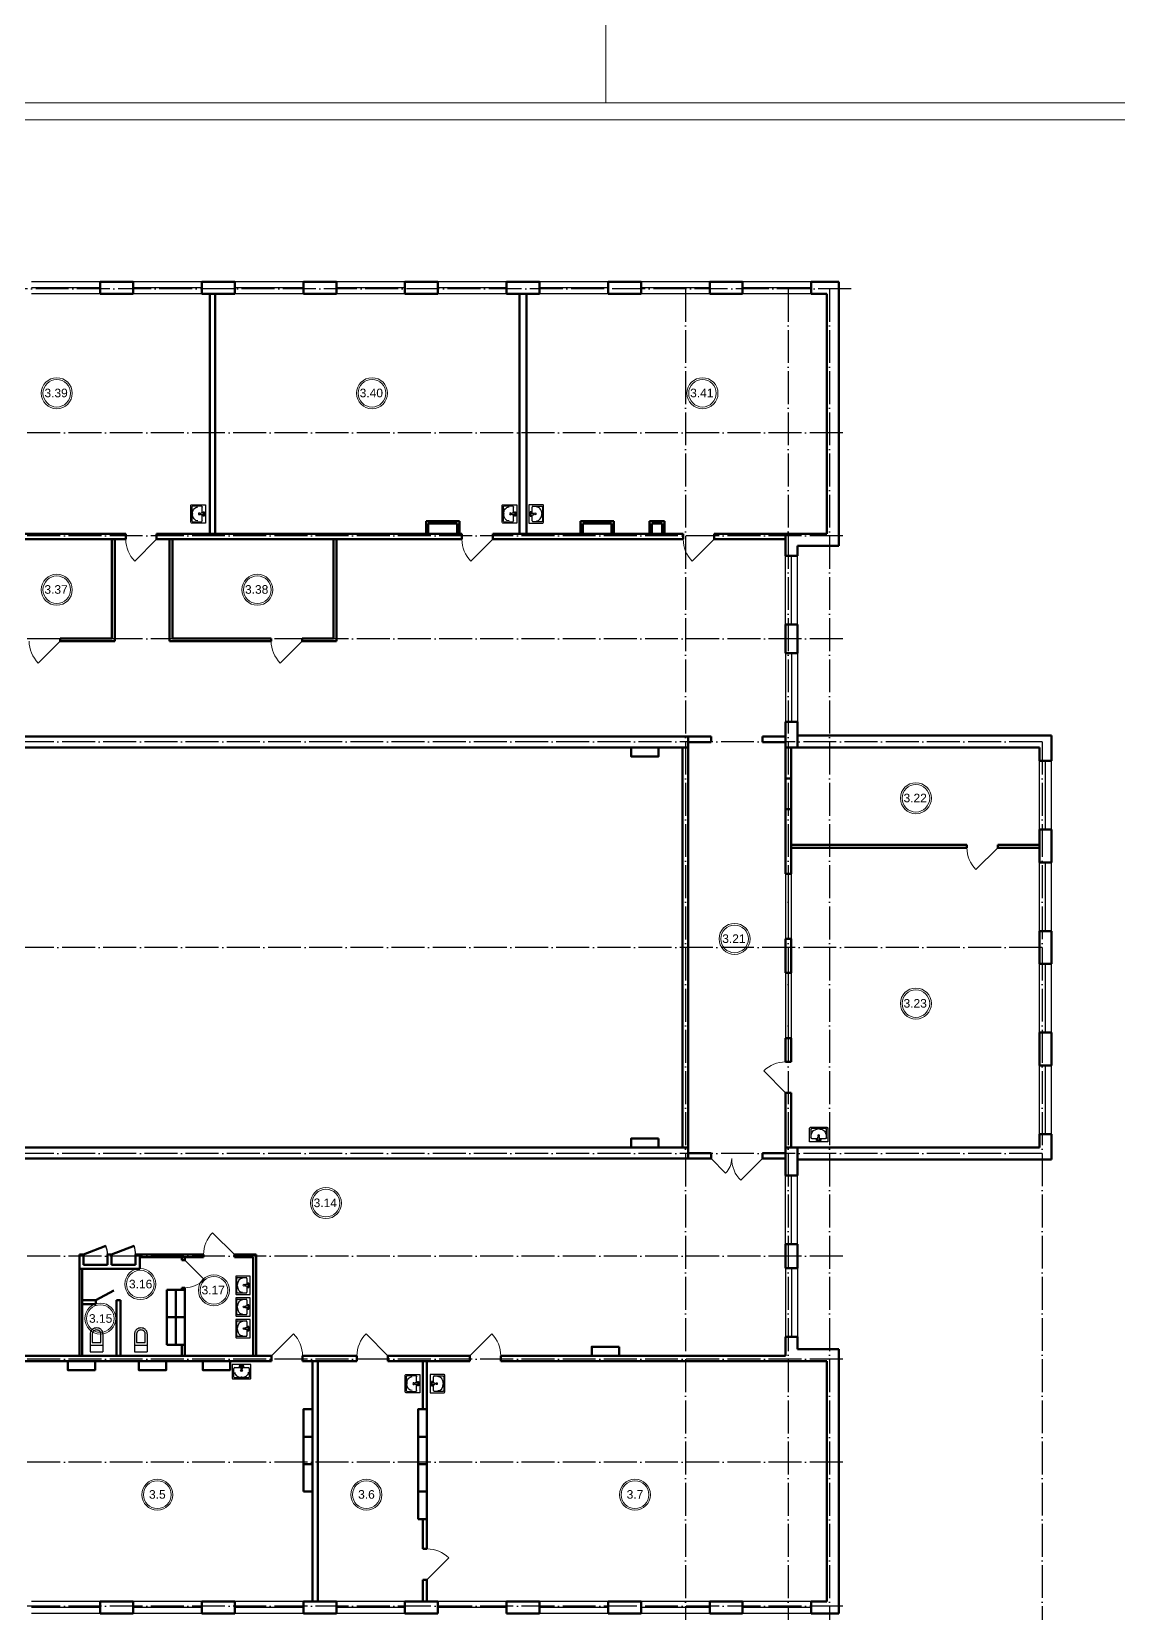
# Model space of a CAD drawing. Header units: millimetres. Extents: x 1982 to 10001982, y -1005230 to 4320529.
# Drawn here: x 2541365 to 2573034, y 1206145 to 1252254 of the extents above; entities that cross this region are included whole.
import ezdxf
from ezdxf.enums import TextEntityAlignment as Align

# ---------------------------------------------------------------- set-up
doc = ezdxf.new("R2010")
doc.units = ezdxf.units.MM
doc.linetypes.add('ACAD_ISO04W100', pattern=[30, 24, -3, 0, -3])
for name, color, linetype, lineweight in [('Level 50', 7, 'Continuous', 0), ('Двери', 250, 'Continuous', 5), ('Стены', 7, 'Continuous', 50)]:
    doc.layers.add(name, color=color, linetype=linetype, lineweight=lineweight)
for name, color, linetype in [('SANTEH', 7, 'Continuous'), ('Окна', 127, 'Continuous'), ('Оси', 30, 'Continuous'), ('размеры оси', 163, 'Continuous'), ('Сантехника', 7, 'Continuous')]:
    doc.layers.add(name, color=color, linetype=linetype)
doc.styles.add('Style-Arial', font='arial.ttf')

# ---------------------------------------------------------------- blocks, each defined once
blk = doc.blocks.new('WC With Cistern_103')
at = {"layer": 'SANTEH', "linetype": 'Continuous'}
for p, q in [((0, 170), (0, 700)), ((370, 700), (0, 700)), ((370, 500), (0, 500)), ((370, 170), (370, 700)), ((60, 425), (60, 170)), ((310, 425), (60, 425)), ((310, 170), (310, 425))]:
    blk.add_line(p, q, dxfattribs=at)
for points in [[(0, 170), (1, 151), (4, 133), (10, 115), (17, 97), (27, 81), (38, 66), (51, 52), (65, 40)], [(60, 170), (61, 158), (63, 146), (66, 135), (71, 124), (77, 114), (84, 104), (92, 96), (101, 88)], [(65, 40), (92, 23), (122, 10), (153, 3), (185, 0), (217, 3), (248, 10), (278, 23), (305, 40)], [(101, 88), (120, 76), (141, 67), (163, 62), (185, 60), (207, 62), (229, 67), (250, 76), (269, 88)], [(269, 88), (278, 96), (286, 104), (293, 114), (299, 124), (304, 135), (307, 146), (309, 158), (310, 170)], [(305, 40), (319, 52), (332, 66), (343, 81), (353, 97), (360, 115), (366, 133), (369, 151), (370, 170)]]:
    blk.add_lwpolyline(points, dxfattribs=at)
blk = doc.blocks.new('Rac7')
at = {"color": 0}
for p, q in [((-39501, -24232), (-39501, -23830)), ((-39474, -23808), (-38988, -23808)), ((-39457, -23859), (-39457, -24115)), ((-39032, -23838), (-39430, -23838)), ((-39221, -23855), (-39241, -23855)), ((-39005, -24115), (-39005, -23859)), ((-39005, -23859), (-39005, -23859)), ((-38961, -23830), (-38961, -24232)), ((-38961, -24232), (-39501, -24232)), ((-39430, -24136), (-39253, -24136)), ((-39297, -24164), (-39253, -24164)), ((-39297, -24194), (-39297, -24164)), ((-39165, -24194), (-39297, -24194)), ((-39253, -24186), (-39253, -24094)), ((-39253, -24186), (-39209, -24186)), ((-39209, -24186), (-39209, -24094)), ((-39209, -24136), (-39032, -24136)), ((-39209, -24164), (-39165, -24164)), ((-39165, -24164), (-39165, -24194))]:
    blk.add_line(p, q, dxfattribs=at)
at = {"color": 0, "extrusion": (0, 0, -1)}
for centre, major_axis, start_param, end_param in [((-39474, -23830), (-27, 0), 0, 1.570796), ((-39430, -23859), (-27, 0), 0, 1.570796), ((-39241, -24007), (-194, 0), 0, 1.570796), ((-39221, -24007), (-194, 0), 1.570796, 3.141593), ((-39032, -23859), (-27, 0), 1.570796, 3.141593), ((-38988, -23830), (-27, 0), 1.570796, 3.141593), ((-39430, -24115), (-27, 0), -1.570796, 0), ((-39231, -24104), (-25.3, 0), 0.552816, 2.588777), ((-39032, -24115), (-27, 0), -3.141593, -1.570796)]:
    blk.add_ellipse(centre, major_axis=major_axis, ratio=0.785714, start_param=start_param, end_param=end_param, dxfattribs=at)
blk.add_ellipse((-39231, -24048), major_axis=(-27.9, 0), ratio=0.785714, dxfattribs=at)
blk = doc.blocks.new('*U49')
at = {"color": 7, "linetype": 'Continuous', "lineweight": 0}
blk.add_line((21.025, 29.7), (21.025, 34.988), dxfattribs=at)
at = {"color": 7, "linetype": 'Continuous', "lineweight": 0, "flags": 128}
blk.add_lwpolyline([(63.075, 29.7), (63.075, -29.7), (-63.075, -29.7), (-63.075, 29.7), (63.075, 29.7)], close=True, dxfattribs=at)
at = {"layer": 'Level 50', "color": 7, "linetype": 'Continuous', "lineweight": 13}
blk.add_line((62.575, 29.2), (-61.075, 29.2), dxfattribs=at)

msp = doc.modelspace()

# ---------------------------------------------------------------- linework, layer by layer
at = {"lineweight": 50}
for p, q in [((2568619.949, 1228545.29), (2568619.949, 1228465.29)), ((2569519.949, 1228545.29), (2569519.949, 1228465.29)), ((2543575.395, 1216605.29), (2543695.395, 1216605.29)), ((2548359.949, 1213655.29), (2548359.949, 1213495.29)), ((2549259.949, 1213655.29), (2549259.949, 1213495.29))]:
    msp.add_line(p, q, dxfattribs=at)
at = {"lineweight": 25}
for p, q in [((2563335.395, 1227705.338), (2563335.395, 1225805.338)), ((2563415.395, 1227705.338), (2563415.395, 1225805.338)), ((2563495.395, 1227705.338), (2563495.395, 1225805.338)), ((2563335.395, 1224815.338), (2563335.395, 1222915.338)), ((2563415.395, 1224815.338), (2563415.395, 1222915.338)), ((2563495.395, 1224815.338), (2563495.395, 1222915.338))]:
    msp.add_line(p, q, dxfattribs=at)
msp.add_line((2570735.395, 1219725.29), (2563335.395, 1219725.29))
at = {"color": 7, "linetype": 'Continuous', "lineweight": 13}
for centre, radius in [((2542097.876, 1241712.968), 452.013), ((2542097.876, 1241712.968), 402.013), ((2551284.932, 1241712.968), 452.013), ((2551284.932, 1241712.968), 402.013), ((2560914.722, 1241712.968), 452.013), ((2560914.722, 1241712.968), 402.013), ((2542097.876, 1235985.264), 452.013), ((2542097.876, 1235985.264), 402.013), ((2547942.964, 1235985.264), 452.013), ((2547942.964, 1235985.264), 402.013), ((2567133.708, 1229905.928), 452.013), ((2567133.708, 1229905.928), 402.013), ((2561851.013, 1225805.338), 452.013), ((2561851.013, 1225805.338), 402.013), ((2567133.708, 1223920.523), 452.013), ((2567133.708, 1223920.523), 402.013), ((2549942.6, 1218104.935), 452.013), ((2549942.6, 1218104.935), 402.013), ((2544531.774, 1215743.182), 452.013), ((2544531.774, 1215743.182), 402.013), ((2546676.757, 1215562.687), 452.013), ((2546676.757, 1215562.687), 402.013), ((2543366.542, 1214739.811), 452.013), ((2543366.542, 1214739.811), 402.013), ((2545027.914, 1209605.157), 452.013), ((2545027.914, 1209605.157), 402.013), ((2551121.102, 1209605.157), 452.013), ((2551121.102, 1209605.157), 402.013), ((2558947.166, 1209605.157), 452.013), ((2558947.166, 1209605.157), 402.013)]:
    msp.add_circle(centre, radius, dxfattribs=at)
at = {"layer": 'SANTEH'}
for centre in [(2542875.395, 1216605.29), (2543695.395, 1216605.29)]:
    msp.add_arc(centre, 700, 0, 21.0579294, dxfattribs=at)
at = {"layer": 'Двери'}
for p, q in [((2545008.438, 1237455.29), (2544372.042, 1236818.894)), ((2554802.842, 1237455.29), (2554166.446, 1236818.894)), ((2561254.226, 1237455.29), (2560617.83, 1236818.894)), ((2542192.593, 1234485.29), (2541556.197, 1233848.894)), ((2549245.395, 1234485.29), (2548608.999, 1233848.894)), ((2569519.949, 1228465.29), (2568883.553, 1227828.894)), ((2563335.395, 1221321.234), (2562698.999, 1221957.63)), ((2561165.395, 1219405.29), (2561589.66, 1218981.026)), ((2562665.395, 1219405.29), (2562028.999, 1218768.894)), ((2547275.395, 1216605.29), (2546638.999, 1217241.686)), ((2545825.395, 1216438.99), (2546391.081, 1215873.304)), ((2548359.949, 1213655.29), (2548996.345, 1214291.686)), ((2551746.555, 1213655.29), (2551110.159, 1214291.686)), ((2554135.395, 1213655.29), (2554771.792, 1214291.686)), ((2552885.395, 1207124.941), (2553521.792, 1207761.337))]:
    msp.add_line(p, q, dxfattribs=at)
for centre, radius, start, end in [((2545008.438, 1237455.29), 900, 180, 225), ((2554802.842, 1237455.29), 900, 180, 225), ((2561254.226, 1237455.29), 900, 180, 225), ((2542192.593, 1234485.29), 900, 180, 225), ((2549245.395, 1234485.29), 900, 180, 225), ((2569519.949, 1228465.29), 900, 180, 225), ((2563335.395, 1221321.234), 900, 90, 135), ((2561165.395, 1219405.29), 600, 315, 0), ((2562665.395, 1219405.29), 900, 180, 225), ((2547275.395, 1216605.29), 900, 135, 180), ((2545825.395, 1216438.99), 800, 270, 315), ((2548359.949, 1213655.29), 900, 0, 45), ((2551746.555, 1213655.29), 900, 135, 180), ((2554135.395, 1213655.29), 900, 0, 45), ((2552885.395, 1207124.941), 900, 45, 90)]:
    msp.add_arc(centre, radius, start, end, dxfattribs=at)
at = {"layer": 'Окна'}
for p, q in [((2543365.395, 1244965.29), (2541365.395, 1244965.29)), ((2546325.395, 1244965.29), (2544325.395, 1244965.29)), ((2549285.395, 1244965.29), (2547285.395, 1244965.29)), ((2552245.395, 1244965.29), (2550245.395, 1244965.29)), ((2555205.395, 1244965.29), (2553205.395, 1244965.29)), ((2558165.395, 1244965.29), (2556165.395, 1244965.29)), ((2561125.395, 1244965.29), (2559125.395, 1244965.29)), ((2564085.395, 1244965.29), (2562085.395, 1244965.29)), ((2543365.395, 1244790.29), (2541365.395, 1244790.29)), ((2543365.395, 1244615.29), (2541365.395, 1244615.29)), ((2546325.395, 1244790.29), (2544325.395, 1244790.29)), ((2546325.395, 1244615.29), (2544325.395, 1244615.29)), ((2549285.395, 1244790.29), (2547285.395, 1244790.29)), ((2549285.395, 1244615.29), (2547285.395, 1244615.29)), ((2552245.395, 1244790.29), (2550245.395, 1244790.29)), ((2552245.395, 1244615.29), (2550245.395, 1244615.29)), ((2555205.395, 1244790.29), (2553205.395, 1244790.29)), ((2555205.395, 1244615.29), (2553205.395, 1244615.29)), ((2558165.395, 1244790.29), (2556165.395, 1244790.29)), ((2558165.395, 1244615.29), (2556165.395, 1244615.29)), ((2561125.395, 1244790.29), (2559125.395, 1244790.29)), ((2561125.395, 1244615.29), (2559125.395, 1244615.29)), ((2564085.395, 1244790.29), (2562085.395, 1244790.29)), ((2564085.395, 1244615.29), (2562085.395, 1244615.29)), ((2563335.395, 1234975.29), (2563335.395, 1236975.29)), ((2563510.395, 1234975.29), (2563510.395, 1236975.29)), ((2563685.395, 1234975.29), (2563685.395, 1236975.29)), ((2563335.395, 1234865.29), (2563335.395, 1234975.29)), ((2563685.395, 1234865.29), (2563685.395, 1234975.29)), ((2563335.395, 1234135.29), (2563335.395, 1232135.29)), ((2563510.395, 1234135.29), (2563510.395, 1232135.29)), ((2563685.395, 1234135.29), (2563685.395, 1232135.29)), ((2570735.395, 1228995.29), (2570735.395, 1230995.29)), ((2570910.395, 1228995.29), (2570910.395, 1230995.29)), ((2571085.395, 1228995.29), (2571085.395, 1230995.29)), ((2570735.395, 1226035.29), (2570735.395, 1228035.29)), ((2570910.395, 1226035.29), (2570910.395, 1228035.29)), ((2571085.395, 1226035.29), (2571085.395, 1228035.29)), ((2563335.395, 1227705.338), (2563335.395, 1227805.338)), ((2563335.395, 1224815.338), (2563335.395, 1224915.338)), ((2570735.395, 1223075.29), (2570735.395, 1225075.29)), ((2570910.395, 1223075.29), (2570910.395, 1225075.29)), ((2571085.395, 1223075.29), (2571085.395, 1225075.29)), ((2570735.395, 1220115.29), (2570735.395, 1222115.29)), ((2570910.395, 1220115.29), (2570910.395, 1222115.29)), ((2571085.395, 1220115.29), (2571085.395, 1222115.29)), ((2563335.395, 1216905.29), (2563335.395, 1218905.29)), ((2563510.395, 1216905.29), (2563510.395, 1218905.29)), ((2563685.395, 1216905.29), (2563685.395, 1218905.29)), ((2563335.395, 1216205.29), (2563335.395, 1214205.29)), ((2563510.395, 1216205.29), (2563510.395, 1214205.29)), ((2563685.395, 1216205.29), (2563685.395, 1214205.29)), ((2543365.395, 1206495.29), (2541365.395, 1206495.29)), ((2543365.395, 1206320.29), (2541365.395, 1206320.29)), ((2546325.395, 1206495.29), (2544325.395, 1206495.29)), ((2546325.395, 1206320.29), (2544325.395, 1206320.29)), ((2549285.395, 1206495.29), (2547285.395, 1206495.29)), ((2549285.395, 1206320.29), (2547285.395, 1206320.29)), ((2552245.395, 1206495.29), (2550245.395, 1206495.29)), ((2552245.395, 1206320.29), (2550245.395, 1206320.29)), ((2555205.395, 1206495.29), (2553205.395, 1206495.29)), ((2555205.395, 1206320.29), (2553205.395, 1206320.29)), ((2558165.395, 1206495.29), (2556165.395, 1206495.29)), ((2558165.395, 1206320.29), (2556165.395, 1206320.29)), ((2561125.395, 1206495.29), (2559125.395, 1206495.29)), ((2561125.395, 1206320.29), (2559125.395, 1206320.29)), ((2564085.395, 1206495.29), (2562085.395, 1206495.29)), ((2564085.395, 1206320.29), (2562085.395, 1206320.29)), ((2543365.395, 1206145.29), (2541365.395, 1206145.29)), ((2546325.395, 1206145.29), (2544325.395, 1206145.29)), ((2549285.395, 1206145.29), (2547285.395, 1206145.29)), ((2552245.395, 1206145.29), (2550245.395, 1206145.29)), ((2558165.395, 1206145.29), (2556165.395, 1206145.29)), ((2561125.395, 1206145.29), (2559125.395, 1206145.29)), ((2564085.395, 1206145.29), (2562085.395, 1206145.29))]:
    msp.add_line(p, q, dxfattribs=at)
at = {"layer": 'Оси', "linetype": 'ACAD_ISO04W100', "ltscale": 40}
for p, q in [((2565246.096, 1244755.29), (2480265.698, 1244755.29)), ((2560415.395, 1244755.29), (2560415.395, 1200733.913)), ((2563415.395, 1244755.29), (2563415.395, 1200733.913)), ((2564615.395, 1244755.29), (2564615.395, 1200733.913)), ((2565001.295, 1240555.29), (2480265.698, 1240555.29)), ((2565001.295, 1237555.29), (2480265.698, 1237555.29)), ((2565001.295, 1234555.29), (2480265.698, 1234555.29)), ((2570815.395, 1231555.29), (2480265.698, 1231555.29)), ((2570815.395, 1231555.29), (2570815.395, 1200733.913)), ((2570815.395, 1225555.29), (2480265.698, 1225555.29)), ((2570815.395, 1219555.29), (2480265.698, 1219555.29)), ((2565001.295, 1216555.29), (2480265.698, 1216555.29)), ((2565001.295, 1213555.29), (2480265.698, 1213555.29)), ((2565001.295, 1210555.29), (2480265.698, 1210555.29)), ((2565001.295, 1206355.29), (2480265.698, 1206355.29))]:
    msp.add_line(p, q, dxfattribs=at)
at = {"layer": 'Стены'}
for p, q in [((2544325.395, 1244965.29), (2543365.395, 1244965.29)), ((2543365.395, 1244615.29), (2543365.395, 1244965.29)), ((2544325.395, 1244615.29), (2544325.395, 1244965.29)), ((2547285.395, 1244965.29), (2546325.395, 1244965.29)), ((2546325.395, 1244615.29), (2546325.395, 1244965.29)), ((2547285.395, 1244615.29), (2547285.395, 1244965.29)), ((2550245.395, 1244965.29), (2549285.395, 1244965.29)), ((2549285.395, 1244615.29), (2549285.395, 1244965.29)), ((2550245.395, 1244615.29), (2550245.395, 1244965.29)), ((2553205.395, 1244965.29), (2552245.395, 1244965.29)), ((2552245.395, 1244615.29), (2552245.395, 1244965.29)), ((2553205.395, 1244615.29), (2553205.395, 1244965.29)), ((2556165.395, 1244965.29), (2555205.395, 1244965.29)), ((2555205.395, 1244615.29), (2555205.395, 1244965.29)), ((2556165.395, 1244615.29), (2556165.395, 1244965.29)), ((2559125.395, 1244965.29), (2558165.395, 1244965.29)), ((2558165.395, 1244615.29), (2558165.395, 1244965.29)), ((2559125.395, 1244615.29), (2559125.395, 1244965.29)), ((2562085.395, 1244965.29), (2561125.395, 1244965.29)), ((2561125.395, 1244615.29), (2561125.395, 1244965.29)), ((2562085.395, 1244615.29), (2562085.395, 1244965.29)), ((2564885.395, 1244965.29), (2564085.395, 1244965.29)), ((2564085.395, 1244615.29), (2564085.395, 1244965.29)), ((2564885.395, 1244965.29), (2564885.395, 1237265.29)), ((2544325.395, 1244615.29), (2543365.395, 1244615.29)), ((2547285.395, 1244615.29), (2546325.395, 1244615.29)), ((2546555.395, 1244615.29), (2546555.395, 1237615.29)), ((2546715.395, 1244615.29), (2546715.395, 1237615.29)), ((2550245.395, 1244615.29), (2549285.395, 1244615.29)), ((2553205.395, 1244615.29), (2552245.395, 1244615.29)), ((2556165.395, 1244615.29), (2555205.395, 1244615.29)), ((2555585.395, 1244615.29), (2555585.395, 1237615.29)), ((2555785.395, 1244615.29), (2555785.395, 1237615.29)), ((2559125.395, 1244615.29), (2558165.395, 1244615.29)), ((2562085.395, 1244615.29), (2561125.395, 1244615.29)), ((2564535.395, 1244615.29), (2564085.395, 1244615.29)), ((2564535.395, 1244615.29), (2564535.395, 1237615.29)), ((2537725.395, 1237615.29), (2544108.438, 1237615.29)), ((2544108.438, 1237615.29), (2544108.438, 1237455.29)), ((2545008.438, 1237615.29), (2553902.842, 1237615.29)), ((2545008.438, 1237615.29), (2545008.438, 1237455.29)), ((2552860.395, 1237980.29), (2552860.395, 1237615.29)), ((2552860.395, 1237980.29), (2553830.395, 1237980.29)), ((2552925.395, 1237915.29), (2553765.395, 1237915.29)), ((2552925.395, 1237915.29), (2552925.395, 1237615.29)), ((2553765.395, 1237915.29), (2553765.395, 1237615.29)), ((2553830.395, 1237980.29), (2553830.395, 1237615.29)), ((2553902.842, 1237615.29), (2553902.842, 1237455.29)), ((2554802.842, 1237615.29), (2560354.226, 1237615.29)), ((2554802.842, 1237615.29), (2554802.842, 1237455.29)), ((2557360.395, 1237980.29), (2557360.395, 1237615.29)), ((2557360.395, 1237980.29), (2558330.395, 1237980.29)), ((2557425.395, 1237915.29), (2557425.395, 1237615.29)), ((2557425.395, 1237915.29), (2558265.395, 1237915.29)), ((2558265.395, 1237915.29), (2558265.395, 1237615.29)), ((2558330.395, 1237980.29), (2558330.395, 1237615.29)), ((2559375.395, 1237980.29), (2559375.395, 1237615.29)), ((2559375.395, 1237980.29), (2559805.395, 1237980.29)), ((2559440.395, 1237915.29), (2559440.395, 1237615.29)), ((2559440.395, 1237915.29), (2559740.395, 1237915.29)), ((2559740.395, 1237915.29), (2559740.395, 1237615.29)), ((2559805.395, 1237980.29), (2559805.395, 1237615.29)), ((2560354.226, 1237615.29), (2560354.226, 1237455.29)), ((2561254.226, 1237615.29), (2564535.395, 1237615.29)), ((2561254.226, 1237615.29), (2561254.226, 1237455.29)), ((2563335.395, 1236975.29), (2563335.395, 1237615.29)), ((2537725.395, 1237455.29), (2544108.438, 1237455.29)), ((2543705.395, 1234565.29), (2543705.395, 1237455.29)), ((2543785.395, 1234485.29), (2543785.395, 1237455.29)), ((2545008.438, 1237455.29), (2553902.842, 1237455.29)), ((2545385.395, 1234485.29), (2545385.395, 1237455.29)), ((2545465.395, 1234565.29), (2545465.395, 1237455.29)), ((2550165.395, 1234565.29), (2550165.395, 1237455.29)), ((2550245.395, 1234485.29), (2550245.395, 1237455.29)), ((2554802.842, 1237455.29), (2560354.226, 1237455.29)), ((2561254.226, 1237455.29), (2563335.395, 1237455.29)), ((2564885.395, 1237265.29), (2563685.395, 1237265.29)), ((2563685.395, 1236975.29), (2563685.395, 1237265.29)), ((2563335.395, 1236975.29), (2563685.395, 1236975.29)), ((2563335.395, 1234135.29), (2563335.395, 1234975.29)), ((2563335.395, 1234975.29), (2563685.395, 1234975.29)), ((2563685.395, 1234135.29), (2563685.395, 1234975.29)), ((2542192.593, 1234565.29), (2543705.395, 1234565.29)), ((2542192.593, 1234565.29), (2542192.593, 1234485.29)), ((2542192.593, 1234485.29), (2543785.395, 1234485.29)), ((2545385.395, 1234485.29), (2548345.395, 1234485.29)), ((2545465.395, 1234565.29), (2548345.395, 1234565.29)), ((2548345.395, 1234565.29), (2548345.395, 1234485.29)), ((2549245.395, 1234565.29), (2550165.395, 1234565.29)), ((2549245.395, 1234565.29), (2549245.395, 1234485.29)), ((2549245.395, 1234485.29), (2550245.395, 1234485.29)), ((2563335.395, 1234135.29), (2563685.395, 1234135.29)), ((2563335.395, 1230487.073), (2563335.395, 1232135.29)), ((2563335.395, 1232135.29), (2563685.395, 1232135.29)), ((2563685.395, 1231385.29), (2563685.395, 1232135.29)), ((2536275.395, 1231705.29), (2560495.395, 1231705.29)), ((2560495.395, 1219405.29), (2560495.395, 1231705.29)), ((2560495.395, 1231705.29), (2561165.395, 1231705.29)), ((2561165.395, 1231705.29), (2561165.395, 1231545.29)), ((2562665.395, 1231705.29), (2563335.395, 1231705.29)), ((2562665.395, 1231705.29), (2562665.395, 1231545.29)), ((2571085.395, 1231735.29), (2563685.395, 1231735.29)), ((2571085.395, 1230995.29), (2571085.395, 1231735.29)), ((2536275.395, 1231385.29), (2560495.395, 1231385.29)), ((2560335.395, 1219725.29), (2560335.395, 1231385.29)), ((2560495.395, 1231545.29), (2561165.395, 1231545.29)), ((2562665.395, 1231545.29), (2563335.395, 1231545.29)), ((2570735.395, 1231385.29), (2563335.395, 1231385.29)), ((2563495.395, 1230487.073), (2563495.395, 1231385.29)), ((2563685.395, 1231385.29), (2570735.395, 1231385.29)), ((2570735.395, 1230995.29), (2570735.395, 1231385.29)), ((2571085.395, 1230995.29), (2570735.395, 1230995.29)), ((2563335.395, 1230487.073), (2563495.395, 1230487.073)), ((2563335.395, 1229587.073), (2563335.395, 1230487.073)), ((2563495.395, 1229587.073), (2563495.395, 1230487.073)), ((2563335.395, 1227705.338), (2563335.395, 1229587.073)), ((2563335.395, 1229587.073), (2563495.395, 1229587.073)), ((2563495.395, 1227705.338), (2563495.395, 1229587.073)), ((2570735.395, 1228035.29), (2570735.395, 1228995.29)), ((2571085.395, 1228995.29), (2570735.395, 1228995.29)), ((2571085.395, 1228035.29), (2571085.395, 1228995.29)), ((2568619.949, 1228545.29), (2563495.395, 1228545.29)), ((2568619.949, 1228465.29), (2563495.395, 1228465.29)), ((2570735.395, 1228545.29), (2569519.949, 1228545.29)), ((2570735.395, 1228465.29), (2569519.949, 1228465.29)), ((2571085.395, 1228035.29), (2570735.395, 1228035.29)), ((2563495.395, 1227705.338), (2563335.395, 1227705.338)), ((2570735.395, 1225075.29), (2570735.395, 1226035.29)), ((2571085.395, 1226035.29), (2570735.395, 1226035.29)), ((2571085.395, 1225075.29), (2571085.395, 1226035.29)), ((2563335.395, 1224815.338), (2563335.395, 1225805.338)), ((2563495.395, 1225805.338), (2563335.395, 1225805.338)), ((2563495.395, 1224815.338), (2563495.395, 1225805.338)), ((2563495.395, 1224815.338), (2563335.395, 1224815.338)), ((2571085.395, 1225075.29), (2570735.395, 1225075.29)), ((2563335.395, 1222221.234), (2563335.395, 1222915.338)), ((2563495.395, 1222915.338), (2563335.395, 1222915.338)), ((2563495.395, 1222221.234), (2563495.395, 1222915.338)), ((2570735.395, 1222115.29), (2570735.395, 1223075.29)), ((2571085.395, 1223075.29), (2570735.395, 1223075.29)), ((2571085.395, 1222115.29), (2571085.395, 1223075.29)), ((2563335.395, 1222221.234), (2563495.395, 1222221.234)), ((2571085.395, 1222115.29), (2570735.395, 1222115.29)), ((2563335.395, 1219405.29), (2563335.395, 1221321.234)), ((2563335.395, 1221321.234), (2563495.395, 1221321.234)), ((2563495.395, 1219725.29), (2563495.395, 1221321.234)), ((2570735.395, 1219725.29), (2570735.395, 1220115.29)), ((2571085.395, 1220115.29), (2570735.395, 1220115.29)), ((2571085.395, 1219375.29), (2571085.395, 1220115.29)), ((2536149.949, 1219725.29), (2560495.395, 1219725.29)), ((2563335.395, 1219725.29), (2570735.395, 1219725.29)), ((2563685.395, 1219375.29), (2563685.395, 1219725.29)), ((2536149.949, 1219405.29), (2560495.395, 1219405.29)), ((2560495.395, 1219565.29), (2561165.395, 1219565.29)), ((2560495.395, 1219405.29), (2561165.395, 1219405.29)), ((2561165.395, 1219565.29), (2561165.395, 1219405.29)), ((2562665.395, 1219565.29), (2563335.395, 1219565.29)), ((2562665.395, 1219565.29), (2562665.395, 1219405.29)), ((2562665.395, 1219405.29), (2563335.395, 1219405.29)), ((2563335.395, 1218905.29), (2563335.395, 1219405.29)), ((2563685.395, 1218905.29), (2563685.395, 1219375.29)), ((2571085.395, 1219375.29), (2563685.395, 1219375.29)), ((2563335.395, 1218905.29), (2563685.395, 1218905.29)), ((2542875.395, 1216605.29), (2543528.648, 1216856.808)), ((2543695.395, 1216605.29), (2544348.648, 1216856.808)), ((2563335.395, 1216205.29), (2563335.395, 1216905.29)), ((2563335.395, 1216905.29), (2563685.395, 1216905.29)), ((2563685.395, 1216205.29), (2563685.395, 1216905.29)), ((2542755.395, 1216605.29), (2542875.395, 1216605.29)), ((2542755.395, 1216605.29), (2542755.395, 1213655.29)), ((2542755.395, 1216605.29), (2542755.395, 1216305.29)), ((2542875.395, 1216605.29), (2542875.395, 1216305.29)), ((2543575.395, 1216605.29), (2543575.395, 1216305.29)), ((2543695.395, 1216605.29), (2543695.395, 1216305.29)), ((2544395.395, 1216605.29), (2546375.395, 1216605.29)), ((2544395.395, 1216605.29), (2544395.395, 1216305.29)), ((2544515.395, 1216605.29), (2544515.395, 1216185.29)), ((2544515.395, 1216525.29), (2546375.395, 1216525.29)), ((2545745.395, 1216525.29), (2545745.395, 1216438.99)), ((2545745.395, 1216438.99), (2545825.395, 1216438.99)), ((2545825.395, 1216525.29), (2545825.395, 1216438.99)), ((2546375.395, 1216605.29), (2546375.395, 1216525.29)), ((2547275.395, 1216605.29), (2547905.395, 1216605.29)), ((2547275.395, 1216605.29), (2547275.395, 1216525.29)), ((2547275.395, 1216525.29), (2547825.395, 1216525.29)), ((2547825.395, 1216525.29), (2547825.395, 1213655.29)), ((2547905.395, 1216605.29), (2547905.395, 1213655.29)), ((2542755.395, 1216185.29), (2544515.395, 1216185.29)), ((2542835.395, 1216185.29), (2542835.395, 1213655.29)), ((2542875.395, 1216305.29), (2543575.395, 1216305.29)), ((2543695.395, 1216305.29), (2544395.395, 1216305.29)), ((2563335.395, 1216205.29), (2563685.395, 1216205.29)), ((2543235.395, 1215275.29), (2543756.73, 1215555.384)), ((2545305.395, 1215575.29), (2545305.395, 1213975.29)), ((2545305.395, 1215575.29), (2545825.395, 1215575.29)), ((2545565.395, 1213975.29), (2545565.395, 1215575.29)), ((2545745.395, 1215638.99), (2545745.395, 1215575.29)), ((2545745.395, 1215638.99), (2545825.395, 1215638.99)), ((2545825.395, 1215638.99), (2545825.395, 1213655.29)), ((2542835.395, 1215275.29), (2543235.395, 1215275.29)), ((2542835.395, 1215155.29), (2543235.395, 1215155.29)), ((2543235.395, 1215275.29), (2543235.395, 1215155.29)), ((2543835.395, 1215275.29), (2543835.395, 1213655.29)), ((2543835.395, 1215275.29), (2543955.395, 1215275.29)), ((2543955.395, 1215275.29), (2543955.395, 1213655.29)), ((2545305.395, 1214775.29), (2545825.395, 1214775.29)), ((2563335.395, 1214205.29), (2563685.395, 1214205.29)), ((2563335.395, 1214205.29), (2563335.395, 1213655.29)), ((2563685.395, 1213845.29), (2563685.395, 1214205.29)), ((2539849.949, 1213655.29), (2548359.949, 1213655.29)), ((2545305.395, 1213975.29), (2545825.395, 1213975.29)), ((2545745.395, 1213975.29), (2545745.395, 1213655.29)), ((2549259.949, 1213655.29), (2550846.555, 1213655.29)), ((2550846.555, 1213655.29), (2550846.555, 1213495.29)), ((2551746.555, 1213655.29), (2554135.395, 1213655.29)), ((2551746.555, 1213655.29), (2551746.555, 1213495.29)), ((2554135.395, 1213655.29), (2554135.395, 1213495.29)), ((2555035.395, 1213655.29), (2563335.395, 1213655.29)), ((2555035.395, 1213655.29), (2555035.395, 1213495.29)), ((2564885.395, 1213845.29), (2563685.395, 1213845.29)), ((2564885.395, 1206145.29), (2564885.395, 1213845.29)), ((2539849.949, 1213495.29), (2548359.949, 1213495.29)), ((2549259.949, 1213495.29), (2550846.555, 1213495.29)), ((2549545.395, 1213495.29), (2549545.395, 1206495.29)), ((2549705.395, 1213495.29), (2549705.395, 1206495.29)), ((2551746.555, 1213495.29), (2554135.395, 1213495.29)), ((2552765.395, 1212095.29), (2552765.395, 1213495.29)), ((2552885.395, 1208024.941), (2552885.395, 1213495.29)), ((2555035.395, 1213495.29), (2564535.395, 1213495.29)), ((2564535.395, 1206495.29), (2564535.395, 1213495.29)), ((2552765.395, 1208024.941), (2552765.395, 1208895.29)), ((2552765.395, 1208024.941), (2552885.395, 1208024.941)), ((2552765.395, 1206495.29), (2552765.395, 1207124.941)), ((2552765.395, 1207124.941), (2552885.395, 1207124.941)), ((2552885.395, 1206495.29), (2552885.395, 1207124.941)), ((2544325.395, 1206495.29), (2543365.395, 1206495.29)), ((2543365.395, 1206495.29), (2543365.395, 1206145.29)), ((2544325.395, 1206495.29), (2544325.395, 1206145.29)), ((2547285.395, 1206495.29), (2546325.395, 1206495.29)), ((2546325.395, 1206495.29), (2546325.395, 1206145.29)), ((2547285.395, 1206495.29), (2547285.395, 1206145.29)), ((2550245.395, 1206495.29), (2549285.395, 1206495.29)), ((2549285.395, 1206495.29), (2549285.395, 1206145.29)), ((2550245.395, 1206495.29), (2550245.395, 1206145.29)), ((2553205.395, 1206495.29), (2552245.395, 1206495.29)), ((2552245.395, 1206495.29), (2552245.395, 1206145.29)), ((2553205.395, 1206495.29), (2553205.395, 1206145.29)), ((2556165.395, 1206495.29), (2555205.395, 1206495.29)), ((2555205.395, 1206495.29), (2555205.395, 1206145.29)), ((2556165.395, 1206495.29), (2556165.395, 1206145.29)), ((2559125.395, 1206495.29), (2558165.395, 1206495.29)), ((2558165.395, 1206495.29), (2558165.395, 1206145.29)), ((2559125.395, 1206495.29), (2559125.395, 1206145.29)), ((2562085.395, 1206495.29), (2561125.395, 1206495.29)), ((2561125.395, 1206495.29), (2561125.395, 1206145.29)), ((2562085.395, 1206495.29), (2562085.395, 1206145.29)), ((2564535.395, 1206495.29), (2564085.395, 1206495.29)), ((2564085.395, 1206495.29), (2564085.395, 1206145.29)), ((2544325.395, 1206145.29), (2543365.395, 1206145.29)), ((2547285.395, 1206145.29), (2546325.395, 1206145.29)), ((2550245.395, 1206145.29), (2549285.395, 1206145.29)), ((2553205.395, 1206145.29), (2552245.395, 1206145.29)), ((2556165.395, 1206145.29), (2555205.395, 1206145.29)), ((2559125.395, 1206145.29), (2558165.395, 1206145.29)), ((2562085.395, 1206145.29), (2561125.395, 1206145.29)), ((2564885.395, 1206145.29), (2564085.395, 1206145.29))]:
    msp.add_line(p, q, dxfattribs=at)
for points in [[(2559635.395, 1231385.29), (2559635.395, 1231125.29), (2558835.395, 1231125.29), (2558835.395, 1231385.29)], [(2559635.395, 1219985.29), (2559635.395, 1219725.29), (2558835.395, 1219725.29), (2558835.395, 1219985.29)], [(2545305.395, 1213975.29), (2545565.395, 1213975.29), (2545565.395, 1214775.29), (2545305.395, 1214775.29)], [(2558485.395, 1213915.29), (2558485.395, 1213655.29), (2557685.395, 1213655.29), (2557685.395, 1213915.29)], [(2543215.395, 1213495.29), (2543215.395, 1213235.29), (2542415.395, 1213235.29), (2542415.395, 1213495.29)], [(2545288.87, 1213495.29), (2545288.87, 1213235.29), (2544488.87, 1213235.29), (2544488.87, 1213495.29)], [(2547149.949, 1213495.29), (2547149.949, 1213235.29), (2546349.949, 1213235.29), (2546349.949, 1213495.29)], [(2549285.395, 1211295.29), (2549545.395, 1211295.29), (2549545.395, 1212095.29), (2549285.395, 1212095.29)], [(2552625.395, 1211295.29), (2552885.395, 1211295.29), (2552885.395, 1212095.29), (2552625.395, 1212095.29)], [(2549285.395, 1210495.29), (2549545.395, 1210495.29), (2549545.395, 1211295.29), (2549285.395, 1211295.29)], [(2552625.395, 1210495.29), (2552885.395, 1210495.29), (2552885.395, 1211295.29), (2552625.395, 1211295.29)], [(2549285.395, 1209695.29), (2549545.395, 1209695.29), (2549545.395, 1210495.29), (2549285.395, 1210495.29)], [(2552625.395, 1209695.29), (2552885.395, 1209695.29), (2552885.395, 1210495.29), (2552625.395, 1210495.29)], [(2552625.395, 1208895.29), (2552885.395, 1208895.29), (2552885.395, 1209695.29), (2552625.395, 1209695.29)]]:
    msp.add_lwpolyline(points, close=True, dxfattribs=at)

# ---------------------------------------------------------------- block references
at = {"layer": 'Level 50', "color": 7, "linetype": 'Continuous', "lineweight": 13, "xscale": 1000, "yscale": 1000, "zscale": 1000}
msp.add_blockref('*U49', (2537071.824, 1220481.21), dxfattribs=at)
at = {"layer": 'размеры оси', "color": 7, "lineweight": 0, "rotation": 90.00000000000001}
for p in [(2522198.284, 1277425.285), (2531269.335, 1277425.285), (2528446.401, 1252072.381)]:
    msp.add_blockref('Rac7', p, dxfattribs=at)
at = {"layer": 'размеры оси', "color": 7, "lineweight": 0, "yscale": -1}
for p, rotation in [((2580088.107, 1277425.285), 89.99999999999999), ((2523503.922, 1176478.116), 270), ((2523503.922, 1175846.347), 270), ((2523503.922, 1175214.578), 270), ((2577213.498, 1252072.381), 89.99999999999999)]:
    msp.add_blockref('Rac7', p, dxfattribs=dict(at, rotation=rotation))
at = {"layer": 'размеры оси', "color": 7, "lineweight": 0}
msp.add_blockref('Rac7', (2603531.488, 1244121.689), dxfattribs=at)
at = {"layer": 'размеры оси', "color": 7, "lineweight": 0, "yscale": -1}
msp.add_blockref('Rac7', (2586712.479, 1189171.763), dxfattribs=at)
at = {"layer": 'Сантехника', "color": 0, "lineweight": -2, "rotation": 180}
for p in [(2543443.857, 1214466.742), (2544734.944, 1214466.742)]:
    msp.add_blockref('WC With Cistern_103', p, dxfattribs=at)

# ---------------------------------------------------------------- texts
at = {"color": 7, "linetype": 'Continuous', "lineweight": 13, "style": 'Style-Arial'}
for s, p in [('3.39', (2541737.899, 1241845.718)), ('3.40', (2550924.955, 1241845.718)), ('3.41', (2560554.746, 1241845.718)), ('3.37', (2541737.899, 1236118.013)), ('3.38', (2547582.988, 1236118.013)), ('3.22', (2566773.731, 1230038.678)), ('3.21', (2561491.036, 1225938.087)), ('3.23', (2566773.731, 1224053.272)), ('3.14', (2549582.623, 1218237.685)), ('3.16', (2544201.892, 1215869.905)), ('3.17', (2546316.78, 1215695.437)), ('3.15', (2543036.66, 1214866.534)), ('3.5', (2544786.359, 1209737.906)), ('3.6', (2550879.547, 1209737.906)), ('3.7', (2558705.611, 1209737.906))]:
    msp.add_text(s, height=250, dxfattribs=at).set_placement(p, align=Align.TOP_LEFT)

doc.saveas('drawing.dxf')
